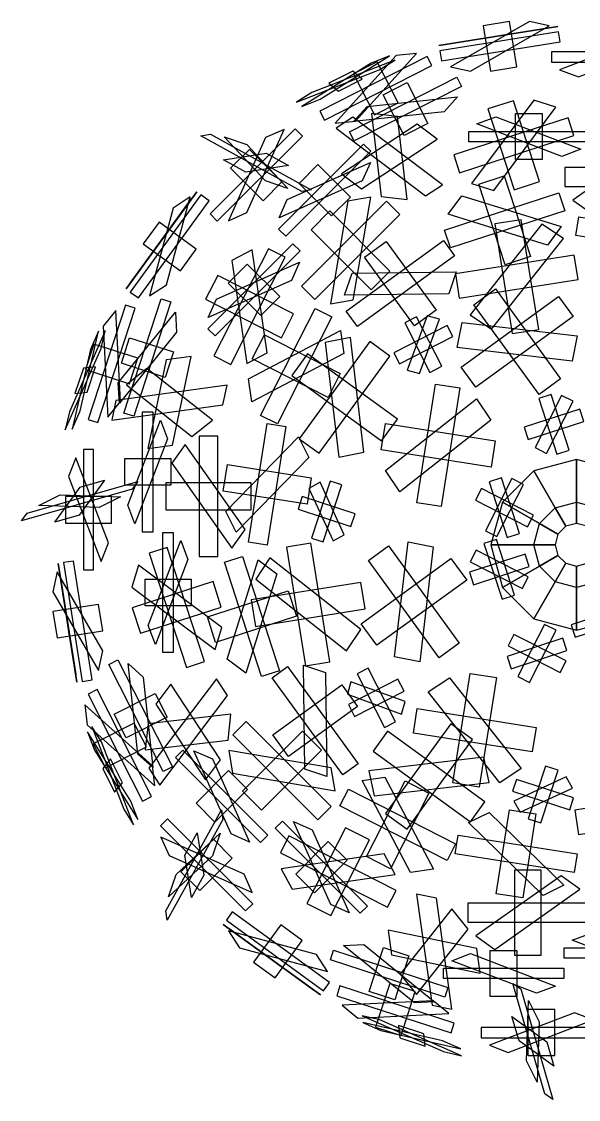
# Model space of a CAD drawing. Extents: x 1344.55 to 1345.86, y 6463.82 to 6465.13.
# Drawn here: x 1344.553 to 1345.207, y 6463.824 to 6465.092 of the extents above; entities that cross this region are included whole.
import ezdxf

# ---------------------------------------------------------------- set-up
doc = ezdxf.new("R2010")
doc.units = 0
doc.header["$LTSCALE"] = 30
doc.header["$MEASUREMENT"] = 0
doc.layers.add('3D', color=4, linetype='CONTINUOUS')

msp = doc.modelspace()

# ---------------------------------------------------------------- linework, layer by layer
at = {"layer": '3D', "color": 72}
for points in [[(1345.0435, 6465.0637, 1.1025), (1345.0435, 6465.0637, 1.1339), (1345.1831, 6465.0858, 1.1339), (1345.1831, 6465.0858, 1.1025)], [(1345.053, 6465.0652, 1.1571), (1345.0749, 6465.0687, 1.1793), (1345.1736, 6465.0843, 1.0793), (1345.1517, 6465.0808, 1.0571)], [(1345.0572, 6465.0384, 1.3916), (1345.0805, 6465.0335, 1.4121), (1345.1732, 6465.0869, 1.3198), (1345.1499, 6465.0918, 1.2992)], [(1345.1039, 6465.0335, 1.421), (1345.1349, 6465.0384, 1.421), (1345.1265, 6465.0918, 1.2904), (1345.0955, 6465.0869, 1.2904)], [(1345.0445, 6465.0575, 1.3412), (1345.0463, 6465.0456, 1.3702), (1345.1859, 6465.0678, 1.3702), (1345.1841, 6465.0796, 1.3412)], [(1345.0978, 6465.0723, 1.1889), (1345.1288, 6465.0772, 1.1889), (1345.1288, 6465.0772, 1.0475), (1345.0978, 6465.0723, 1.0475)], [(1345.1853, 6465.0352, 1.3521), (1345.2075, 6465.0267, 1.3727), (1345.3075, 6465.065, 1.2803), (1345.2853, 6465.0735, 1.2598)], [(1345.1757, 6465.0561, 1.3017), (1345.1757, 6465.0441, 1.3307), (1345.3171, 6465.0441, 1.3307), (1345.3171, 6465.0561, 1.3017)], [(1344.9733, 6465.0349, 1.1697), (1344.9914, 6465.0463, 1.1467), (1344.894, 6465.0084, 1.0515), (1344.8759, 6464.9971, 1.0745)], [(1344.8821, 6464.992, 1.1518), (1344.9037, 6465.0004, 1.173), (1344.9852, 6465.0514, 1.0694), (1344.9636, 6465.043, 1.0482)], [(1344.9035, 6464.9865, 1.2659), (1344.909, 6464.9758, 1.2949), (1345.0349, 6465.04, 1.2949), (1345.0295, 6465.0507, 1.2659)], [(1344.9215, 6464.9723, 1.3163), (1344.9452, 6464.9748, 1.3368), (1345.0169, 6465.0542, 1.2445), (1344.9932, 6465.0517, 1.2239)], [(1344.9675, 6464.982, 1.3457), (1344.9955, 6464.9963, 1.3457), (1344.9709, 6465.0445, 1.2151), (1344.9429, 6465.0302, 1.2151)], [(1344.9252, 6465.01, 1.1816), (1344.9533, 6465.024, 1.1802), (1344.9421, 6465.0333, 1.0396), (1344.914, 6465.0193, 1.041)], [(1344.9439, 6464.9514, 0.9256), (1344.9384, 6464.9621, 0.9546), (1345.0644, 6465.0263, 0.9546), (1345.0698, 6465.0155, 0.9256)], [(1344.9779, 6465.0058, 1.0054), (1345.0059, 6465.02, 1.0054), (1345.0304, 6464.9719, 0.8748), (1345.0024, 6464.9576, 0.8748)], [(1344.943, 6464.9743, 0.976), (1344.9589, 6464.992, 0.9965), (1345.0653, 6465.0033, 0.9042), (1345.0494, 6464.9856, 0.8836)], [(1345.0818, 6464.9013, 1.6316), (1345.1078, 6464.8932, 1.6473), (1345.181, 6464.9913, 1.5767), (1345.1551, 6464.9994, 1.561)], [(1345.1319, 6464.8939, 1.6541), (1345.1618, 6464.9036, 1.6541), (1345.1309, 6464.9987, 1.5542), (1345.1011, 6464.989, 1.5542)], [(1345.0277, 6464.8868, 1.5885), (1345.0475, 6464.8998, 1.5679), (1344.9423, 6464.9793, 1.5171), (1344.9225, 6464.9664, 1.5377)], [(1344.9754, 6464.886, 1.607), (1345.006, 6464.8826, 1.6003), (1344.9946, 6464.9801, 1.4986), (1344.964, 6464.9835, 1.5053)], [(1345.088, 6464.9714, 0.8982), (1345.1102, 6464.9799, 0.9187), (1345.2101, 6464.9417, 0.8264), (1345.1879, 6464.9332, 0.8058)], [(1345.1333, 6464.9836, 0.9276), (1345.1647, 6464.9836, 0.9276), (1345.1647, 6464.9295, 0.797), (1345.1333, 6464.9295, 0.797)], [(1344.9288, 6464.9127, 1.5937), (1344.9522, 6464.8951, 1.6049), (1345.0412, 6464.9534, 1.512), (1345.0178, 6464.9711, 1.5007)], [(1345.0608, 6464.935, 1.593), (1345.0677, 6464.9139, 1.6153), (1345.2021, 6464.9576, 1.6153), (1345.1952, 6464.9787, 1.593)], [(1344.8932, 6464.8939, 1.0956), (1344.8821, 6464.8921, 1.0663), (1344.7636, 6464.9575, 1.1072), (1344.7747, 6464.9592, 1.1366)], [(1344.7744, 6464.8656, 1.3017), (1344.7829, 6464.8571, 1.3307), (1344.8829, 6464.957, 1.3307), (1344.8744, 6464.9655, 1.3017)], [(1344.8658, 6464.8953, 1.0475), (1344.8394, 6464.9043, 1.0331), (1344.7909, 6464.9561, 1.1554), (1344.8174, 6464.9471, 1.1697)], [(1344.796, 6464.8576, 1.3521), (1344.8177, 6464.8673, 1.3727), (1344.8613, 6464.965, 1.2803), (1344.8396, 6464.9553, 1.2598)], [(1345.0784, 6464.9505, 0.8478), (1345.0784, 6464.9626, 0.8768), (1345.2197, 6464.9626, 0.8768), (1345.2197, 6464.9505, 0.8478)], [(1344.8367, 6464.8811, 1.3815), (1344.8589, 6464.9033, 1.3815), (1344.8206, 6464.9415, 1.2509), (1344.7984, 6464.9193, 1.2509)], [(1344.8635, 6464.8392, 0.8725), (1344.855, 6464.8477, 0.9015), (1344.9549, 6464.9477, 0.9015), (1344.9634, 6464.9392, 0.8725)], [(1345.201, 6464.8816, 1.6502), (1345.2232, 6464.8659, 1.6659), (1345.3232, 6464.9365, 1.5952), (1345.301, 6464.9522, 1.5795)], [(1344.8166, 6464.9145, 1.0309), (1344.7902, 6464.929, 1.04), (1344.8402, 6464.9369, 1.172), (1344.8665, 6464.9224, 1.1629)], [(1344.8555, 6464.8608, 0.9229), (1344.8652, 6464.8825, 0.9435), (1344.9629, 6464.9261, 0.8511), (1344.9532, 6464.9044, 0.8306)], [(1344.879, 6464.9015, 0.9523), (1344.9012, 6464.9237, 0.9523), (1344.9394, 6464.8854, 0.8217), (1344.9172, 6464.8632, 0.8217)], [(1345.1914, 6464.9202, 1.6116), (1345.1914, 6464.8979, 1.6338), (1345.3328, 6464.8979, 1.6338), (1345.3328, 6464.9202, 1.6116)], [(1345.0903, 6464.9006, 0.7882), (1345.1202, 6464.9103, 0.7882), (1345.1511, 6464.8153, 0.6882), (1345.1212, 6464.8055, 0.6882)], [(1344.6756, 6464.7774, 1.1025), (1344.6756, 6464.7774, 1.1339), (1344.7587, 6464.8917, 1.1339), (1344.7587, 6464.8917, 1.1025)], [(1345.0569, 6464.8255, 0.7271), (1345.0501, 6464.8466, 0.7493), (1345.1845, 6464.8903, 0.7493), (1345.1913, 6464.8692, 0.7271)], [(1344.6806, 6464.7737, 1.3412), (1344.6903, 6464.7667, 1.3702), (1344.7734, 6464.881, 1.3702), (1344.7637, 6464.8881, 1.3412)], [(1344.6812, 6464.7851, 1.1571), (1344.6943, 6464.8031, 1.1793), (1344.753, 6464.884, 1.0793), (1344.74, 6464.866, 1.0571)], [(1344.7032, 6464.7692, 1.3916), (1344.7231, 6464.7822, 1.4121), (1344.7509, 6464.8855, 1.3198), (1344.731, 6464.8725, 1.2992)], [(1344.8817, 6464.7805, 1.6116), (1344.8974, 6464.7648, 1.6338), (1344.9973, 6464.8648, 1.6338), (1344.9816, 6464.8805, 1.6116)], [(1344.9158, 6464.76, 1.6502), (1344.9426, 6464.7646, 1.6659), (1344.9633, 6464.8853, 1.5952), (1344.9365, 6464.8807, 1.5795)], [(1345.0541, 6464.8652, 0.7657), (1345.0704, 6464.887, 0.7814), (1345.1873, 6464.8507, 0.7107), (1345.171, 6464.8289, 0.695)], [(1344.9637, 6464.7762, 1.6727), (1344.9859, 6464.7984, 1.6727), (1344.9153, 6464.8691, 1.5728), (1344.8931, 6464.8469, 1.5728)], [(1344.7397, 6464.7988, 1.421), (1344.7581, 6464.8242, 1.421), (1344.7144, 6464.856, 1.2904), (1344.6959, 6464.8305, 1.2904)], [(1345.0803, 6464.7468, 1.7445), (1345.1054, 6464.73, 1.753), (1345.1897, 6464.8368, 1.7148), (1345.1645, 6464.8536, 1.7063)], [(1345.1297, 6464.7248, 1.7567), (1345.1607, 6464.7297, 1.7567), (1345.1403, 6464.8587, 1.7026), (1345.1092, 6464.8538, 1.7026)], [(1345.2045, 6464.8401, 0.7064), (1345.208, 6464.862, 0.7286), (1345.3476, 6464.8399, 0.7286), (1345.3441, 6464.818, 0.7064)], [(1344.7079, 6464.8219, 1.1889), (1344.7263, 6464.8473, 1.1889), (1344.7263, 6464.8473, 1.0475), (1344.7079, 6464.8219, 1.0475)], [(1344.7802, 6464.7221, 0.8478), (1344.7717, 6464.7306, 0.8768), (1344.8717, 6464.8305, 0.8768), (1344.8802, 6464.822, 0.8478)], [(1344.9475, 6464.7331, 0.7064), (1344.9345, 6464.7511, 0.7286), (1345.0488, 6464.8342, 0.7286), (1345.0619, 6464.8162, 0.7064)], [(1344.9561, 6464.8148, 0.7675), (1344.9815, 6464.8333, 0.7675), (1345.0403, 6464.7524, 0.6675), (1345.0148, 6464.734, 0.6675)], [(1344.7788, 6464.6986, 1.593), (1344.7986, 6464.6886, 1.6153), (1344.8627, 6464.8145, 1.6153), (1344.843, 6464.8246, 1.593)], [(1344.8175, 6464.6897, 1.6316), (1344.8416, 6464.7023, 1.6473), (1344.824, 6464.8235, 1.5767), (1344.7999, 6464.8108, 1.561)], [(1345.0629, 6464.795, 1.7236), (1345.0674, 6464.7664, 1.7357), (1345.207, 6464.7885, 1.7357), (1345.2025, 6464.8172, 1.7236)], [(1344.7722, 6464.7436, 0.8982), (1344.7819, 6464.7653, 0.9187), (1344.8797, 6464.8089, 0.8264), (1344.87, 6464.7872, 0.8058)], [(1344.7957, 6464.7843, 0.9276), (1344.8179, 6464.8065, 0.9276), (1344.8562, 6464.7683, 0.797), (1344.834, 6464.746, 0.797)], [(1344.8582, 6464.7199, 1.6541), (1344.8724, 6464.7479, 1.6541), (1344.7834, 6464.7932, 1.5542), (1344.7691, 6464.7653, 1.5542)], [(1344.9326, 6464.77, 0.745), (1344.9413, 6464.7957, 0.7607), (1345.0637, 6464.7973, 0.69), (1345.055, 6464.7715, 0.6743)], [(1345.0843, 6464.7588, 0.67), (1345.1098, 6464.7773, 0.67), (1345.1865, 6464.6716, 0.6159), (1345.1611, 6464.6532, 0.6159)], [(1344.6846, 6464.6276, 0.9256), (1344.6731, 6464.6313, 0.9546), (1344.7168, 6464.7657, 0.9546), (1344.7282, 6464.762, 0.9256)], [(1345.0868, 6464.6619, 0.6369), (1345.0697, 6464.6854, 0.6489), (1345.1841, 6464.7685, 0.6489), (1345.2011, 6464.745, 0.6369)], [(1344.6312, 6464.6238, 1.2659), (1344.6426, 6464.6201, 1.2949), (1344.6863, 6464.7546, 1.2949), (1344.6748, 6464.7583, 1.2659)], [(1344.654, 6464.6265, 1.3163), (1344.6689, 6464.645, 1.3368), (1344.6634, 6464.7519, 1.2445), (1344.6485, 6464.7334, 1.2239)], [(1344.8535, 6464.6185, 0.7271), (1344.8337, 6464.6286, 0.7493), (1344.8979, 6464.7545, 0.7493), (1344.9176, 6464.7444, 0.7271)], [(1344.6677, 6464.6431, 0.976), (1344.6664, 6464.6669, 0.9965), (1344.7337, 6464.7501, 0.9042), (1344.7349, 6464.7264, 0.8836)], [(1345.0329, 6464.6792, 1.7432), (1345.0469, 6464.6863, 1.7432), (1345.0172, 6464.7445, 1.7161), (1345.0033, 6464.7373, 1.7161)], [(1345.006, 6464.6819, 1.7371), (1345.0206, 6464.6778, 1.7413), (1345.0441, 6464.7417, 1.7222), (1345.0296, 6464.7458, 1.718)], [(1344.6462, 6464.7074, 1.1697), (1344.651, 6464.7282, 1.1467), (1344.609, 6464.6326, 1.0515), (1344.6042, 6464.6118, 1.0745)], [(1344.6121, 6464.6125, 1.1518), (1344.6215, 6464.6338, 1.173), (1344.6431, 6464.7275, 1.0694), (1344.6337, 6464.7062, 1.0482)], [(1344.8234, 6464.6445, 0.7657), (1344.8195, 6464.6715, 0.7814), (1344.9279, 6464.7284, 0.7107), (1344.9318, 6464.7015, 0.695)], [(1344.9903, 6464.7022, 1.7266), (1344.9969, 6464.6893, 1.7326), (1345.0598, 6464.7214, 1.7326), (1345.0533, 6464.7343, 1.7266)], [(1345.0649, 6464.7084, 0.6578), (1345.0708, 6464.738, 0.6663), (1345.2059, 6464.7221, 0.628), (1345.2, 6464.6924, 0.6195)], [(1344.6701, 6464.69, 1.0054), (1344.6798, 6464.7199, 1.0054), (1344.7313, 6464.7032, 0.8748), (1344.7216, 6464.6733, 0.8748)], [(1344.824, 6464.6952, 0.7882), (1344.8383, 6464.7232, 0.7882), (1344.9273, 6464.6778, 0.6882), (1344.9131, 6464.6498, 0.6882)], [(1344.8792, 6464.6012, 1.7236), (1344.9027, 6464.5841, 1.7357), (1344.9858, 6464.6984, 1.7357), (1344.9623, 6464.7155, 1.7236)], [(1344.9257, 6464.5793, 1.7445), (1344.9553, 6464.5852, 1.753), (1344.9394, 6464.7203, 1.7148), (1344.9097, 6464.7144, 1.7063)], [(1344.6796, 6464.6659, 1.3457), (1344.6893, 6464.6958, 1.3457), (1344.6379, 6464.7125, 1.2151), (1344.6281, 6464.6826, 1.2151)], [(1344.9761, 6464.5987, 1.7567), (1344.9946, 6464.6241, 1.7567), (1344.8889, 6464.7009, 1.7026), (1344.8705, 6464.6755, 1.7026)], [(1344.7012, 6464.5896, 1.5937), (1344.7302, 6464.5936, 1.6049), (1344.752, 6464.6978, 1.512), (1344.7229, 6464.6938, 1.5007)], [(1344.6298, 6464.6558, 1.1816), (1344.6398, 6464.6856, 1.1802), (1344.6254, 6464.6842, 1.0396), (1344.6154, 6464.6545, 1.041)], [(1344.7531, 6464.6036, 1.607), (1344.7771, 6464.6228, 1.6003), (1344.7, 6464.6837, 1.4986), (1344.6761, 6464.6645, 1.5053)], [(1344.7895, 6464.6411, 1.5885), (1344.7943, 6464.6643, 1.5679), (1344.6637, 6464.6462, 1.5171), (1344.6588, 6464.623, 1.5377)], [(1345.0459, 6464.5214, 0.6369), (1345.0173, 6464.5259, 0.6489), (1345.0394, 6464.6655, 0.6489), (1345.068, 6464.661, 0.6369)], [(1345.1564, 6464.5908, 1.8092), (1345.17, 6464.5839, 1.8092), (1345.2012, 6464.6452, 1.8092), (1345.1876, 6464.6521, 1.8092)], [(1345.1821, 6464.5829, 1.8092), (1345.1967, 6464.5876, 1.8092), (1345.1754, 6464.6531, 1.8092), (1345.1609, 6464.6483, 1.8092)], [(1344.9976, 6464.5387, 0.6578), (1344.9808, 6464.5639, 0.6663), (1345.0877, 6464.6482, 0.628), (1345.1045, 6464.623, 0.6195)], [(1344.707, 6464.4914, 0.8725), (1344.695, 6464.4914, 0.9015), (1344.695, 6464.6327, 0.9015), (1344.707, 6464.6327, 0.8725)], [(1345.1437, 6464.6146, 1.8092), (1345.1484, 6464.6001, 1.8092), (1345.2139, 6464.6213, 1.8092), (1345.2091, 6464.6359, 1.8092)], [(1344.6861, 6464.501, 0.9229), (1344.6776, 6464.5232, 0.9435), (1344.7159, 6464.6231, 0.8511), (1344.7244, 6464.6009, 0.8306)], [(1344.8415, 6464.4758, 0.7064), (1344.8195, 6464.4793, 0.7286), (1344.8416, 6464.6189, 0.7286), (1344.8636, 6464.6154, 0.7064)], [(1344.9757, 6464.5882, 0.67), (1344.9806, 6464.6192, 0.67), (1345.1096, 6464.5987, 0.6159), (1345.1047, 6464.5677, 0.6159)], [(1344.7614, 6464.4627, 1.6116), (1344.7836, 6464.4627, 1.6338), (1344.7836, 6464.6041, 1.6338), (1344.7614, 6464.6041, 1.6116)], [(1344.8049, 6464.4913, 0.745), (1344.7928, 6464.5157, 0.7607), (1344.8783, 6464.6033, 0.69), (1344.8903, 6464.579, 0.6743)], [(1344.6254, 6464.447, 1.3017), (1344.6374, 6464.447, 1.3307), (1344.6374, 6464.5884, 1.3307), (1344.6254, 6464.5884, 1.3017)], [(1344.8, 6464.4723, 1.6502), (1344.8157, 6464.4945, 1.6659), (1344.745, 6464.5945, 1.5952), (1344.7293, 6464.5723, 1.5795)], [(1344.6463, 6464.4566, 1.3521), (1344.6548, 6464.4788, 1.3727), (1344.6165, 6464.5788, 1.2803), (1344.608, 6464.5566, 1.2598)], [(1344.674, 6464.5464, 0.9523), (1344.674, 6464.5778, 0.9523), (1344.7281, 6464.5778, 0.8217), (1344.7281, 6464.5464, 0.8217)], [(1344.7897, 6464.5396, 0.7675), (1344.7947, 6464.5707, 0.7675), (1344.8934, 6464.555, 0.6675), (1344.8885, 6464.524, 0.6675)], [(1344.6893, 6464.551, 1.0956), (1344.6827, 6464.5419, 1.0663), (1344.5528, 6464.5044, 1.1072), (1344.5594, 6464.5135, 1.1366)], [(1344.6206, 6464.5114, 1.0309), (1344.5917, 6464.5031, 1.04), (1344.6215, 6464.544, 1.172), (1344.6504, 6464.5523, 1.1629)], [(1344.8225, 6464.5177, 1.6727), (1344.8225, 6464.5491, 1.6727), (1344.7225, 6464.5491, 1.5728), (1344.7225, 6464.5177, 1.5728)], [(1344.919, 6464.481, 1.7371), (1344.9322, 6464.4883, 1.7413), (1344.9037, 6464.5501, 1.7222), (1344.8905, 6464.5428, 1.718)], [(1344.8935, 6464.4842, 1.7266), (1344.9073, 6464.4797, 1.7326), (1344.9292, 6464.5469, 1.7326), (1344.9154, 6464.5514, 1.7266)], [(1345.098, 6464.4929, 1.8092), (1345.1116, 6464.486, 1.8092), (1345.1429, 6464.5473, 1.8092), (1345.1292, 6464.5542, 1.8092)], [(1345.1238, 6464.4851, 1.8092), (1345.1383, 6464.4898, 1.8092), (1345.1171, 6464.5552, 1.8092), (1345.1025, 6464.5505, 1.8092)], [(1345.1476, 6464.4977, 1.8092), (1345.1545, 6464.5113, 1.8092), (1345.0933, 6464.5425, 1.8092), (1345.0863, 6464.5289, 1.8092)], [(1344.669, 6464.5327, 1.0475), (1344.6439, 6464.5203, 1.0331), (1344.5731, 6464.5227, 1.1554), (1344.5981, 6464.5351, 1.1697)], [(1344.6585, 6464.502, 1.3815), (1344.6585, 6464.5334, 1.3815), (1344.6044, 6464.5334, 1.2509), (1344.6044, 6464.502, 1.2509)], [(1344.94, 6464.498, 1.7432), (1344.9448, 6464.5129, 1.7432), (1344.8827, 6464.5331, 1.7161), (1344.8779, 6464.5182, 1.7161)], [(1344.731, 6464.3497, 0.8478), (1344.719, 6464.3497, 0.8768), (1344.719, 6464.491, 0.8768), (1344.731, 6464.491, 0.8478)], [(1344.7101, 6464.3593, 0.8982), (1344.7016, 6464.3815, 0.9187), (1344.7399, 6464.4814, 0.8264), (1344.7484, 6464.4592, 0.8058)], [(1344.7465, 6464.3321, 1.593), (1344.7677, 6464.339, 1.6153), (1344.724, 6464.4734, 1.6153), (1344.7029, 6464.4665, 1.593)], [(1344.8865, 6464.3342, 1.7236), (1344.9152, 6464.3387, 1.7357), (1344.893, 6464.4783, 1.7357), (1344.8644, 6464.4738, 1.7236)], [(1345.0673, 6464.3606, 0.6369), (1345.0438, 6464.3436, 0.6489), (1344.9608, 6464.4579, 0.6489), (1344.9842, 6464.475, 0.6369)], [(1345.0209, 6464.3387, 0.6578), (1344.9912, 6464.3447, 0.6663), (1345.0072, 6464.4798, 0.628), (1345.0368, 6464.4739, 0.6195)], [(1345.1177, 6464.4124, 1.8092), (1345.1322, 6464.4171, 1.8092), (1345.111, 6464.4825, 1.8092), (1345.0964, 6464.4778, 1.8092)], [(1344.856, 6464.3282, 0.7271), (1344.8349, 6464.3214, 0.7493), (1344.7912, 6464.4558, 0.7493), (1344.8123, 6464.4626, 0.7271)], [(1344.9348, 6464.3516, 1.7445), (1344.9516, 6464.3767, 1.753), (1344.8447, 6464.461, 1.7148), (1344.828, 6464.4358, 1.7063)], [(1344.9704, 6464.3582, 0.67), (1344.952, 6464.3836, 0.67), (1345.0576, 6464.4603, 0.6159), (1345.0761, 6464.4349, 0.6159)], [(1345.1494, 6464.4508, 1.8092), (1345.1447, 6464.4653, 1.8092), (1345.0793, 6464.4441, 1.8092), (1345.084, 6464.4295, 1.8092)], [(1345.1415, 6464.425, 1.8092), (1345.1484, 6464.4386, 1.8092), (1345.0872, 6464.4699, 1.8092), (1345.0802, 6464.4562, 1.8092)], [(1344.6179, 6464.3148, 1.1025), (1344.6179, 6464.3148, 1.1339), (1344.5957, 6464.4544, 1.1339), (1344.5957, 6464.4544, 1.1025)], [(1344.624, 6464.3158, 1.3412), (1344.6359, 6464.3176, 1.3702), (1344.6138, 6464.4572, 1.3702), (1344.6019, 6464.4554, 1.3412)], [(1344.7803, 6464.3531, 1.6316), (1344.7883, 6464.3791, 1.6473), (1344.6902, 6464.4523, 1.5767), (1344.6822, 6464.4264, 1.561)], [(1344.8164, 6464.3254, 0.7657), (1344.7946, 6464.3417, 0.7814), (1344.8309, 6464.4586, 0.7107), (1344.8527, 6464.4423, 0.695)], [(1344.6431, 6464.3285, 1.3916), (1344.6481, 6464.3518, 1.4121), (1344.5947, 6464.4445, 1.3198), (1344.5897, 6464.4212, 1.2992)], [(1344.6164, 6464.3243, 1.1571), (1344.6129, 6464.3462, 1.1793), (1344.5973, 6464.4449, 1.0793), (1344.6007, 6464.423, 1.0571)], [(1344.6979, 6464.4046, 0.9276), (1344.6979, 6464.436, 0.9276), (1344.752, 6464.436, 0.797), (1344.752, 6464.4046, 0.797)], [(1344.7876, 6464.4032, 1.6541), (1344.7779, 6464.4331, 1.6541), (1344.6829, 6464.4022, 1.5542), (1344.6926, 6464.3724, 1.5542)], [(1344.7809, 6464.3616, 0.7882), (1344.7712, 6464.3915, 0.7882), (1344.8663, 6464.4224, 0.6882), (1344.876, 6464.3925, 0.6882)], [(1344.9567, 6464.401, 1.7567), (1344.9518, 6464.432, 1.7567), (1344.8228, 6464.4116, 1.7026), (1344.8277, 6464.3805, 1.7026)], [(1344.6481, 6464.3752, 1.421), (1344.6432, 6464.4062, 1.421), (1344.5897, 6464.3978, 1.2904), (1344.5946, 6464.3668, 1.2904)], [(1344.6093, 6464.3691, 1.1889), (1344.6043, 6464.4001, 1.1889), (1344.6043, 6464.4001, 1.0475), (1344.6093, 6464.3691, 1.0475)], [(1345.2692, 6464.389, 1.8092), (1345.2644, 6464.4035, 1.8092), (1345.199, 6464.3823, 1.8092), (1345.2037, 6464.3677, 1.8092)], [(1345.1859, 6464.3262, 1.8092), (1345.1929, 6464.3398, 1.8092), (1345.1316, 6464.371, 1.8092), (1345.1247, 6464.3574, 1.8092)], [(1345.1812, 6464.3758, 1.8092), (1345.1676, 6464.3827, 1.8092), (1345.1363, 6464.3214, 1.8092), (1345.15, 6464.3145, 1.8092)], [(1345.1938, 6464.3519, 1.8092), (1345.1891, 6464.3665, 1.8092), (1345.1237, 6464.3452, 1.8092), (1345.1284, 6464.3307, 1.8092)], [(1344.7302, 6464.2152, 0.9256), (1344.7194, 6464.2097, 0.9546), (1344.6553, 6464.3357, 0.9546), (1344.666, 6464.3411, 0.9256)], [(1344.7072, 6464.2143, 0.976), (1344.6895, 6464.2302, 0.9965), (1344.6782, 6464.3366, 0.9042), (1344.6959, 6464.3207, 0.8836)], [(1344.9484, 6464.2188, 0.7064), (1344.9305, 6464.2058, 0.7286), (1344.8474, 6464.3201, 0.7286), (1344.8654, 6464.3332, 0.7064)], [(1344.9116, 6464.2039, 0.745), (1344.8858, 6464.2126, 0.7607), (1344.8842, 6464.335, 0.69), (1344.91, 6464.3263, 0.6743)], [(1344.9793, 6464.2616, 1.7266), (1344.9922, 6464.2682, 1.7326), (1344.9602, 6464.3312, 1.7326), (1344.9472, 6464.3246, 1.7266)], [(1345.1403, 6464.2133, 0.6578), (1345.1151, 6464.1965, 0.6663), (1345.0308, 6464.3033, 0.628), (1345.056, 6464.3201, 0.6195)], [(1345.0908, 6464.1913, 0.67), (1345.0598, 6464.1963, 0.67), (1345.0803, 6464.3252, 0.6159), (1345.1113, 6464.3203, 0.6159)], [(1344.7947, 6464.299, 1.5885), (1344.7818, 6464.3188, 1.5679), (1344.7022, 6464.2136, 1.5171), (1344.7152, 6464.1938, 1.5377)], [(1344.7688, 6464.2001, 1.5937), (1344.7865, 6464.2235, 1.6049), (1344.7282, 6464.3125, 1.512), (1344.7105, 6464.2891, 1.5007)], [(1344.8667, 6464.2274, 0.7675), (1344.8482, 6464.2528, 0.7675), (1344.9291, 6464.3116, 0.6675), (1344.9476, 6464.2861, 0.6675)], [(1344.9996, 6464.2773, 1.7371), (1345.0037, 6464.2919, 1.7413), (1344.9399, 6464.3154, 1.7222), (1344.9358, 6464.3009, 1.718)], [(1345.0024, 6464.3042, 1.7432), (1344.9953, 6464.3182, 1.7432), (1344.9371, 6464.2885, 1.7161), (1344.9442, 6464.2746, 1.7161)], [(1344.695, 6464.1748, 1.2659), (1344.7057, 6464.1803, 1.2949), (1344.6416, 6464.3062, 1.2949), (1344.6309, 6464.3008, 1.2659)], [(1344.6758, 6464.2492, 1.0054), (1344.6615, 6464.2772, 1.0054), (1344.7097, 6464.3017, 0.8748), (1344.7239, 6464.2737, 0.8748)], [(1344.7093, 6464.1929, 1.3163), (1344.7068, 6464.2165, 1.3368), (1344.6273, 6464.2882, 1.2445), (1344.6298, 6464.2645, 1.2239)], [(1345.1576, 6464.2616, 0.6369), (1345.1531, 6464.2329, 0.6489), (1345.0135, 6464.255, 0.6489), (1345.018, 6464.2837, 0.6369)], [(1344.7956, 6464.2468, 1.607), (1344.7989, 6464.2773, 1.6003), (1344.7014, 6464.2659, 1.4986), (1344.6981, 6464.2353, 1.5053)], [(1344.6896, 6464.1534, 1.1518), (1344.6812, 6464.175, 1.173), (1344.6302, 6464.2565, 1.0694), (1344.6386, 6464.2349, 1.0482)], [(1344.6466, 6464.2446, 1.1697), (1344.6353, 6464.2627, 1.1467), (1344.6731, 6464.1653, 1.0515), (1344.6845, 6464.1472, 1.0745)], [(1344.6995, 6464.2388, 1.3457), (1344.6853, 6464.2668, 1.3457), (1344.6371, 6464.2422, 1.2151), (1344.6513, 6464.2142, 1.2151)], [(1344.901, 6464.153, 1.6116), (1344.9167, 6464.1687, 1.6338), (1344.8168, 6464.2686, 1.6338), (1344.8011, 6464.2529, 1.6116)], [(1344.9053, 6464.235, 1.6727), (1344.8831, 6464.2573, 1.6727), (1344.8125, 6464.1866, 1.5728), (1344.8347, 6464.1644, 1.5728)], [(1345.0804, 6464.1505, 1.7236), (1345.0974, 6464.174, 1.7357), (1344.9831, 6464.2571, 1.7357), (1344.966, 6464.2336, 1.7236)], [(1345.0828, 6464.2474, 1.7567), (1345.0574, 6464.2659, 1.7567), (1344.9807, 6464.1602, 1.7026), (1345.0061, 6464.1418, 1.7026)], [(1344.8423, 6464.1348, 0.8725), (1344.8338, 6464.1263, 0.9015), (1344.7339, 6464.2262, 0.9015), (1344.7424, 6464.2347, 0.8725)], [(1344.8208, 6464.1268, 0.9229), (1344.7991, 6464.1365, 0.9435), (1344.7554, 6464.2342, 0.8511), (1344.7771, 6464.2245, 0.8306)], [(1344.9215, 6464.1871, 1.6502), (1344.9169, 6464.2139, 1.6659), (1344.7963, 6464.2346, 1.5952), (1344.8009, 6464.2078, 1.5795)], [(1344.6715, 6464.1965, 1.1816), (1344.6575, 6464.2246, 1.1802), (1344.6482, 6464.2134, 1.0396), (1344.6622, 6464.1853, 1.041)], [(1345.1023, 6464.197, 1.7445), (1345.0964, 6464.2266, 1.753), (1344.9612, 6464.2107, 1.7148), (1344.9671, 6464.181, 1.7063)], [(1344.7801, 6464.1503, 0.9523), (1344.7579, 6464.1725, 0.9523), (1344.7961, 6464.2108, 0.8217), (1344.8183, 6464.1885, 0.8217)], [(1345.1835, 6464.2113, 1.7432), (1345.1686, 6464.2161, 1.7432), (1345.1484, 6464.154, 1.7161), (1345.1634, 6464.1492, 1.7161)], [(1345.037, 6464.0947, 0.7657), (1345.0101, 6464.0908, 0.7814), (1344.9531, 6464.1992, 0.7107), (1344.98, 6464.2031, 0.695)], [(1344.9864, 6464.0953, 0.7882), (1344.9584, 6464.1096, 0.7882), (1345.0037, 6464.1986, 0.6882), (1345.0317, 6464.1844, 0.6882)], [(1345.1974, 6464.1648, 1.7266), (1345.2018, 6464.1786, 1.7326), (1345.1346, 6464.2005, 1.7326), (1345.1301, 6464.1867, 1.7266)], [(1345.2006, 6464.1903, 1.7371), (1345.1932, 6464.2035, 1.7413), (1345.1314, 6464.175, 1.7222), (1345.1388, 6464.1618, 1.718)], [(1345.0631, 6464.1248, 0.7271), (1345.053, 6464.105, 0.7493), (1344.927, 6464.1692, 0.7493), (1344.9371, 6464.1889, 0.7271)], [(1345.3473, 6464.1578, 1.7236), (1345.3428, 6464.1865, 1.7357), (1345.2032, 6464.1643, 1.7357), (1345.2077, 6464.1357, 1.7236)], [(1344.7877, 6464.1645, 1.0956), (1344.7894, 6464.1534, 1.0663), (1344.7241, 6464.0349, 1.1072), (1344.7223, 6464.046, 1.1366)], [(1345.1902, 6464.0762, 0.745), (1345.1659, 6464.0641, 0.7607), (1345.0782, 6464.1496, 0.69), (1345.1026, 6464.1616, 0.6743)], [(1345.1419, 6464.061, 0.7675), (1345.1109, 6464.066, 0.7675), (1345.1265, 6464.1647, 0.6675), (1345.1575, 6464.1598, 0.6675)], [(1344.816, 6464.0457, 1.3017), (1344.8245, 6464.0542, 1.3307), (1344.7245, 6464.1542, 1.3307), (1344.716, 6464.1457, 1.3017)], [(1344.9595, 6464.0515, 0.8478), (1344.951, 6464.043, 0.8768), (1344.851, 6464.143, 0.8768), (1344.8595, 6464.1515, 0.8478)], [(1344.9379, 6464.0436, 0.8982), (1344.9162, 6464.0532, 0.9187), (1344.8726, 6464.151, 0.8264), (1344.8943, 6464.1413, 0.8058)], [(1344.9617, 6464.1295, 1.6541), (1344.9337, 6464.1437, 1.6541), (1344.8883, 6464.0547, 1.5542), (1344.9163, 6464.0404, 1.5542)], [(1344.824, 6464.0673, 1.3521), (1344.8143, 6464.089, 1.3727), (1344.7166, 6464.1326, 1.2803), (1344.7262, 6464.1109, 1.2598)], [(1344.7863, 6464.1371, 1.0475), (1344.7772, 6464.1107, 1.0331), (1344.7254, 6464.0622, 1.1554), (1344.7345, 6464.0887, 1.1697)], [(1344.8005, 6464.108, 1.3815), (1344.7783, 6464.1302, 1.3815), (1344.74, 6464.0919, 1.2509), (1344.7622, 6464.0697, 1.2509)], [(1344.7671, 6464.0879, 1.0309), (1344.7525, 6464.0615, 1.04), (1344.7446, 6464.1115, 1.172), (1344.7592, 6464.1378, 1.1629)], [(1344.9829, 6464.0501, 1.593), (1344.993, 6464.0699, 1.6153), (1344.867, 6464.1341, 1.6153), (1344.857, 6464.1143, 1.593)], [(1345.2058, 6464.1128, 0.7064), (1345.2023, 6464.0908, 0.7286), (1345.0627, 6464.1129, 0.7286), (1345.0662, 6464.1349, 0.7064)], [(1344.8972, 6464.067, 0.9276), (1344.875, 6464.0892, 0.9276), (1344.9133, 6464.1275, 0.797), (1344.9355, 6464.1053, 0.797)], [(1344.9919, 6464.0888, 1.6316), (1344.9792, 6464.1129, 1.6473), (1344.8581, 6464.0953, 1.5767), (1344.8707, 6464.0712, 1.561)], [(1345.1638, 6464.0938, 1.6727), (1345.1324, 6464.0938, 1.6727), (1345.1324, 6463.9938, 1.5728), (1345.1638, 6463.9938, 1.5728)], [(1345.2092, 6464.0713, 1.6502), (1345.187, 6464.087, 1.6659), (1345.087, 6464.0163, 1.5952), (1345.1093, 6464.0006, 1.5795)], [(1345.0404, 6464.0608, 1.5885), (1345.0172, 6464.0656, 1.5679), (1345.0353, 6463.935, 1.5171), (1345.0585, 6463.9301, 1.5377)], [(1345.2188, 6464.0327, 1.6116), (1345.2188, 6464.0549, 1.6338), (1345.0775, 6464.0549, 1.6338), (1345.0775, 6464.0327, 1.6116)], [(1344.9078, 6463.9519, 1.3412), (1344.9149, 6463.9616, 1.3702), (1344.8005, 6464.0447, 1.3702), (1344.7935, 6464.035, 1.3412)], [(1345.0779, 6464.0244, 1.607), (1345.0587, 6464.0484, 1.6003), (1344.9978, 6463.9713, 1.4986), (1345.017, 6463.9474, 1.5053)], [(1344.9042, 6463.9469, 1.1025), (1344.9042, 6463.9469, 1.1339), (1344.7898, 6464.03, 1.1339), (1344.7898, 6464.03, 1.1025)], [(1344.8828, 6464.011, 1.421), (1344.8574, 6464.0294, 1.421), (1344.8256, 6463.9857, 1.2904), (1344.851, 6463.9672, 1.2904)], [(1344.9123, 6463.9745, 1.3916), (1344.8994, 6463.9944, 1.4121), (1344.796, 6464.0222, 1.3198), (1344.809, 6464.0023, 1.2992)], [(1344.8964, 6463.9525, 1.1571), (1344.8784, 6463.9656, 1.1793), (1344.7976, 6464.0243, 1.0793), (1344.8155, 6464.0113, 1.0571)], [(1345.092, 6463.9725, 1.5937), (1345.088, 6464.0015, 1.6049), (1344.9838, 6464.0233, 1.512), (1344.9878, 6463.9942, 1.5007)], [(1345.3223, 6463.9814, 0.8982), (1345.3001, 6463.9729, 0.9187), (1345.2001, 6464.0112, 0.8264), (1345.2223, 6464.0197, 0.8058)], [(1345.0384, 6463.939, 0.976), (1345.0147, 6463.9377, 0.9965), (1344.9314, 6464.005, 0.9042), (1344.9552, 6464.0062, 0.8836)], [(1344.8597, 6463.9792, 1.1889), (1344.8343, 6463.9976, 1.1889), (1344.8343, 6463.9976, 1.0475), (1344.8597, 6463.9792, 1.0475)], [(1345.054, 6463.9559, 0.9256), (1345.0503, 6463.9444, 0.9546), (1344.9158, 6463.9881, 0.9546), (1344.9196, 6463.9995, 0.9256)], [(1344.9915, 6463.9414, 1.0054), (1344.9616, 6463.9511, 1.0054), (1344.9783, 6464.0026, 0.8748), (1345.0082, 6463.9929, 0.8748)], [(1345.1806, 6463.9574, 0.9229), (1345.1583, 6463.9489, 0.9435), (1345.0584, 6463.9872, 0.8511), (1345.0806, 6463.9957, 0.8306)], [(1345.1352, 6463.9453, 0.9523), (1345.1038, 6463.9453, 0.9523), (1345.1038, 6463.9994, 0.8217), (1345.1352, 6463.9994, 0.8217)], [(1345.3319, 6464.0023, 0.8478), (1345.3319, 6463.9903, 0.8768), (1345.1905, 6463.9903, 0.8768), (1345.1905, 6464.0023, 0.8478)], [(1345.1901, 6463.9783, 0.8725), (1345.1901, 6463.9663, 0.9015), (1345.0488, 6463.9663, 0.9015), (1345.0488, 6463.9783, 0.8725)], [(1345.0577, 6463.9025, 1.2659), (1345.0614, 6463.9139, 1.2949), (1344.927, 6463.9576, 1.2949), (1344.9233, 6463.9461, 1.2659)], [(1345.0156, 6463.9509, 1.3457), (1344.9858, 6463.9606, 1.3457), (1344.969, 6463.9092, 1.2151), (1344.9989, 6463.8994, 1.2151)], [(1345.1305, 6463.9606, 1.0956), (1345.1396, 6463.954, 1.0663), (1345.1772, 6463.8241, 1.1072), (1345.1681, 6463.8307, 1.1366)], [(1345.055, 6463.9253, 1.3163), (1345.0365, 6463.9402, 1.3368), (1344.9297, 6463.9348, 1.2445), (1344.9481, 6463.9198, 1.2239)], [(1345.1489, 6463.9403, 1.0475), (1345.1612, 6463.9152, 1.0331), (1345.1588, 6463.8444, 1.1554), (1345.1465, 6463.8695, 1.1697)], [(1345.1795, 6463.9298, 1.3815), (1345.1481, 6463.9298, 1.3815), (1345.1481, 6463.8757, 1.2509), (1345.1795, 6463.8757, 1.2509)], [(1344.9741, 6463.9175, 1.1697), (1344.9533, 6463.9223, 1.1467), (1345.0489, 6463.8803, 1.0515), (1345.0698, 6463.8755, 1.0745)], [(1345.069, 6463.8835, 1.1518), (1345.0478, 6463.8928, 1.173), (1344.9541, 6463.9144, 1.0694), (1344.9753, 6463.905, 1.0482)], [(1345.2249, 6463.9176, 1.3521), (1345.2027, 6463.9261, 1.3727), (1345.1028, 6463.8878, 1.2803), (1345.125, 6463.8793, 1.2598)], [(1345.1701, 6463.8919, 1.0309), (1345.1785, 6463.863, 1.04), (1345.1376, 6463.8928, 1.172), (1345.1292, 6463.9217, 1.1629)], [(1345.0257, 6463.9012, 1.1816), (1344.996, 6463.9111, 1.1802), (1344.9973, 6463.8967, 1.0396), (1345.0271, 6463.8867, 1.041)], [(1345.2345, 6463.8967, 1.3017), (1345.2345, 6463.9087, 1.3307), (1345.0932, 6463.9087, 1.3307), (1345.0932, 6463.8967, 1.3017)]]:
    msp.add_3dface(points, dxfattribs=at)
at = {"layer": '3D', "color": 234}
for points in [[(1345.2051, 6464.5769), (1345.1549, 6464.5635), (1345.18, 6464.5199, 0.066), (1345.2051, 6464.5267, 0.066)], [(1345.2554, 6464.5635), (1345.2051, 6464.5769), (1345.2051, 6464.5267, 0.066), (1345.2302, 6464.5199, 0.066)], [(1345.1549, 6464.5635), (1345.1181, 6464.5267), (1345.1616, 6464.5015, 0.066), (1345.18, 6464.5199, 0.066)], [(1345.1181, 6464.5267), (1345.1046, 6464.4764), (1345.1549, 6464.4764, 0.066), (1345.1616, 6464.5015, 0.066)], [(1345.2051, 6464.5015, 1.2061), (1345.1926, 6464.4982, 1.2061), (1345.18, 6464.5199, 0.066), (1345.2051, 6464.5267, 0.066)], [(1345.2177, 6464.4982, 1.2061), (1345.2051, 6464.5015, 1.2061), (1345.2051, 6464.5267, 0.066), (1345.2302, 6464.5199, 0.066)], [(1345.1926, 6464.4982, 1.2061), (1345.1834, 6464.489, 1.2061), (1345.1616, 6464.5015, 0.066), (1345.18, 6464.5199, 0.066)], [(1345.1834, 6464.489, 1.2061), (1345.18, 6464.4764, 1.2061), (1345.1549, 6464.4764, 0.066), (1345.1616, 6464.5015, 0.066)], [(1345.1046, 6464.4764), (1345.1181, 6464.4262), (1345.1616, 6464.4513, 0.066), (1345.1549, 6464.4764, 0.066)], [(1345.18, 6464.4764, 1.2061), (1345.1834, 6464.4639, 1.2061), (1345.1616, 6464.4513, 0.066), (1345.1549, 6464.4764, 0.066)], [(1345.1834, 6464.4639, 1.2061), (1345.1926, 6464.4547, 1.2061), (1345.18, 6464.4329, 0.066), (1345.1616, 6464.4513, 0.066)], [(1345.1181, 6464.4262), (1345.1549, 6464.3894), (1345.18, 6464.4329, 0.066), (1345.1616, 6464.4513, 0.066)], [(1345.1926, 6464.4547, 1.2061), (1345.2051, 6464.4513, 1.2061), (1345.2051, 6464.4262, 0.066), (1345.18, 6464.4329, 0.066)], [(1345.2051, 6464.4513, 1.2061), (1345.2177, 6464.4547, 1.2061), (1345.2302, 6464.4329, 0.066), (1345.2051, 6464.4262, 0.066)], [(1345.1549, 6464.3894), (1345.2051, 6464.3759), (1345.2051, 6464.4262, 0.066), (1345.18, 6464.4329, 0.066)], [(1345.2051, 6464.3759), (1345.2554, 6464.3894), (1345.2302, 6464.4329, 0.066), (1345.2051, 6464.4262, 0.066)]]:
    msp.add_3dface(points, dxfattribs=at)

doc.saveas('drawing.dxf')
